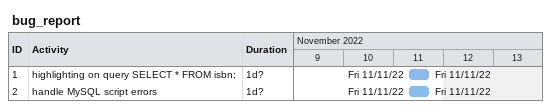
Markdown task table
bug_report

| ID | Task | Duration | Start | Finish |
|---|---|---|---|---|
| 1 | highlighting on query SELECT * FROM isbn; | 1d? | 2022-11-11 | 2022-11-11 |
| 2 | handle MySQL script errors | 1d? | 2022-11-11 | 2022-11-11 |
